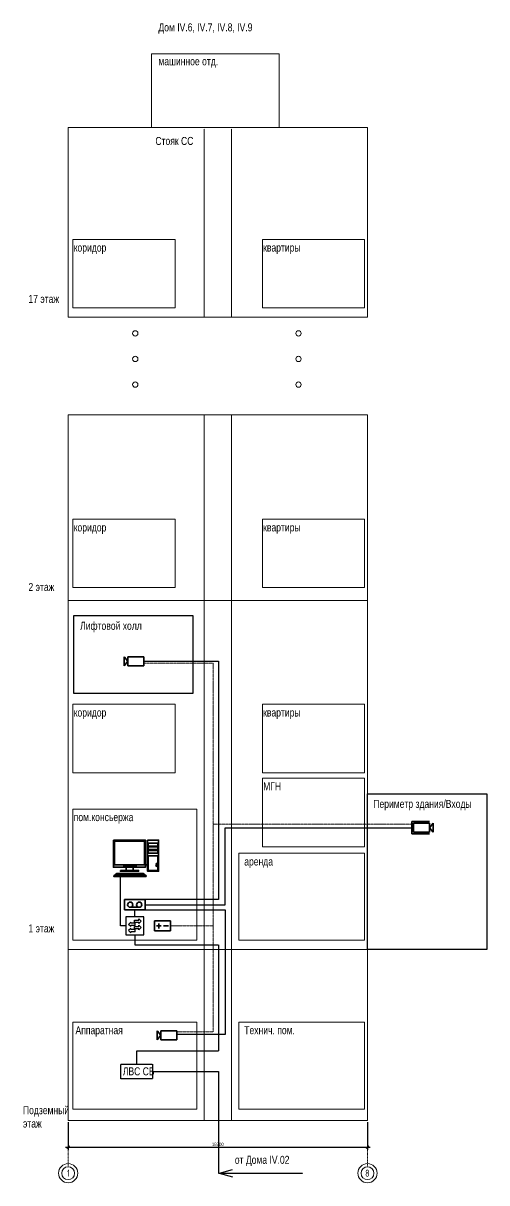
# Model space of a CAD drawing. Header units: millimetres. Extents: x 22492 to 271673, y 243 to 77571.
# Drawn here: x 146506 to 175470, y 5147 to 77571 of the extents above; entities that cross this region are included whole.
import ezdxf

# ---------------------------------------------------------------- set-up
doc = ezdxf.new("R2010")
doc.units = ezdxf.units.MM
doc.set_wipeout_variables(frame=1)
for name, pattern in [('CENTER2', [28.575, 19.05, -3.175, 3.175, -3.175]), ('DASHEDX2', [38.1, 25.4, -12.7]), ('разрез IV.6-9$0$DASHEDX2', [38.1, 25.4, -12.7]), ('разрез IV.6-9$0$Double Dashed', [10.936111, 5.291667, -2.116667, 1.411111, -2.116667])]:
    doc.linetypes.add(name, pattern=pattern)
for name, color, linetype, lineweight in [('Mp.E.LC.00.cable', 30, 'Continuous', 25), ('Mp.E.LC.00.Eq', 6, 'Continuous', 35), ('Mp.E.LC.00.Eq.wipeout', 171, 'Continuous', 0), ('Mp.E.LC.14.CCTV.Eq', 6, 'Continuous', 35), ('Mp.E.LC.TV.text', 4, 'Continuous', 15), ('разрез IV.6-9$0$Mp.XREF', 8, 'Continuous', 0)]:
    doc.layers.add(name, color=color, linetype=linetype, lineweight=lineweight)
doc.styles.add('1-100', font='Fokad_u.shx', dxfattribs={"width": 0.8, "height": 200})
doc.styles.add('разрез IV.6-9$0$1-100', font='Fokad_u.shx', dxfattribs={"width": 0.8, "height": 200})
doc.styles.add('разрез IV.6-9$0$GENERATED_STYLE_1', font='')
doc.styles.add('разрез IV.6-9$0$Mp.wo.dim', font='Fokad_u.shx', dxfattribs={"width": 0.8})
doc.styles.add('разрез IV.6-9$0$разрез домов!!$0$1-100', font='Fokad_u.shx', dxfattribs={"width": 0.8, "height": 200})
doc.styles.get('разрез IV.6-9$0$GENERATED_STYLE_1').set_extended_font_data('GOST 2.304 type A')
doc.dimstyles.new('разрез IV.6-9$0$1-100', dxfattribs={"dimtxt": 200, "dimasz": 160, "dimexe": 160, "dimexo": 100, "dimgap": 80, "dimtad": 1, "dimdec": 0, "dimrnd": 5, "dimdsep": 46, "dimtxsty": 'разрез IV.6-9$0$Mp.wo.dim', "dimblk": 'разрез IV.6-9$0$_Oblique', "dimcen": 250, "dimdle": 160, "dimclrt": 4, "dimadec": 0, "dimazin": 0, "dimtfac": 1, "dimtdec": 0, "dimtofl": 0, "dimtmove": 1, "dimatfit": 3, "dimfxl": 240, "dimtolj": 1, "dimarcsym": 0})

# ---------------------------------------------------------------- blocks, each defined once
blk = doc.blocks.new('разрез IV.6-9$0$_Oblique')
at = {"color": 0, "linetype": 'ByBlock', "lineweight": -2}
blk.add_line((-0.5, -0.5), (0.5, 0.5), dxfattribs=at)
blk = doc.blocks.new('*D6')
at = {"layer": 'Defpoints', "color": 0, "transparency": 16777216}
for p in [(149316, 9037), (168016, 9037), (168016, 7371)]:
    blk.add_point(p, dxfattribs=at)
at = {"layer": 'разрез IV.6-9$0$Mp.XREF', "color": 0, "lineweight": -2, "transparency": 16777216}
for p, q in [((149316, 8937), (149316, 7211)), ((168016, 8937), (168016, 7211)), ((149156, 7371), (168176, 7371))]:
    blk.add_line(p, q, dxfattribs=at)
at = {"layer": 'разрез IV.6-9$0$Mp.XREF', "color": 0, "lineweight": -2, "transparency": 16777216, "xscale": 160, "yscale": 160, "zscale": 160, "rotation": 180}
blk.add_blockref('разрез IV.6-9$0$_Oblique', (149316, 7371), dxfattribs=at)
at = {"layer": 'разрез IV.6-9$0$Mp.XREF', "color": 0, "lineweight": -2, "transparency": 16777216, "xscale": 160, "yscale": 160, "zscale": 160}
blk.add_blockref('разрез IV.6-9$0$_Oblique', (168016, 7371), dxfattribs=at)
at = {"layer": 'разрез IV.6-9$0$Mp.XREF', "color": 4, "transparency": 16777216, "insert": (158666, 7551), "char_height": 200, "attachment_point": 5, "style": 'разрез IV.6-9$0$Mp.wo.dim'}
blk.add_mtext('\\A1;18700', dxfattribs=at)

msp = doc.modelspace()

# ---------------------------------------------------------------- linework, layer by layer
at = {"ltscale": 200}
for p, q in [((154042, 21751.4), (152922, 21751.4)), ((152922, 21751.4), (152922, 20631.4)), ((154042, 20631.4), (154042, 21751.4)), ((153230, 21429.4), (153090, 21289)), ((153230, 21149.4), (153090, 21289)), ((153230, 21037.4), (153090, 20897)), ((153230, 21359.4), (153230, 21429.4)), ((153510, 21359.4), (153230, 21359.4)), ((153510, 21219.4), (153230, 21219.4)), ((153230, 21149.4), (153230, 21219.4)), ((153230, 20967.4), (153230, 21037.4)), ((153454, 21415.4), (153454, 21555.4)), ((153454, 21555.4), (153734, 21555.4)), ((153454, 21415.4), (153734, 21415.4)), ((153454, 21023.4), (153454, 21163.4)), ((153454, 21163.4), (153734, 21163.4)), ((153454, 21023.4), (153734, 21023.4)), ((153510, 21219.4), (153510, 21359.4)), ((153734, 21555.4), (153734, 21625.4)), ((153734, 21625.4), (153874, 21485)), ((153734, 21345.4), (153874, 21485)), ((153734, 21345.4), (153734, 21415.4)), ((153734, 21163.4), (153734, 21233.4)), ((153734, 21233.4), (153874, 21093)), ((153734, 20953.4), (153874, 21093)), ((153734, 20953.4), (153734, 21023.4)), ((152922, 20631.4), (154042, 20631.4)), ((153230, 20757.4), (153090, 20897)), ((153510, 20967.4), (153230, 20967.4)), ((153510, 20827.4), (153230, 20827.4)), ((153230, 20757.4), (153230, 20827.4)), ((153510, 20827.4), (153510, 20967.4))]:
    msp.add_line(p, q, dxfattribs=at)
at = {"color": 3}
for points in [[(149662.8, 40569), (157113.6, 40569), (157113.6, 35705.1), (149662.8, 35705.1)], [(168018.8, 29447), (175469.7, 29447), (175469.7, 19719.1), (168018.8, 19719.1)]]:
    msp.add_lwpolyline(points, close=True, dxfattribs=at)
at = {"layer": 'Mp.E.LC.00.cable', "color": 3, "linetype": 'DASHEDX2'}
for points in [[(153482, 21751.4), (153482, 22192)], [(153482, 20631.4), (153482, 20000.2), (158712.1, 20000.2), (158712.1, 13363.8), (153589.1, 13363.8), (153589.1, 12554.1)], [(154574.7, 12095.6), (158710.6, 12095.6), (158710.6, 5752.2), (163976.2, 5752.2)]]:
    msp.add_lwpolyline(points, dxfattribs=at)
at = {"layer": 'Mp.E.LC.00.cable'}
msp.add_lwpolyline([(154132, 22201.8), (159119.6, 22201.8), (159119.6, 14406.8), (156105.3, 14406.8)], dxfattribs=at)
at = {"layer": 'Mp.E.LC.00.cable', "color": 3, "linetype": 'DASHEDX2'}
msp.add_lwpolyline([(152603.5, 12554.1), (154574.7, 12554.1), (154574.7, 11637.2), (152603.5, 11637.2)], close=True, dxfattribs=at)
at = {"layer": 'Mp.E.LC.00.cable', "color": 3}
for points in [[(158765.4, 5749.8), (159591.4, 5985.4)], [(158753.2, 5746.3), (159579.3, 5510.7)]]:
    msp.add_lwpolyline(points, dxfattribs=at)
at = {"layer": 'Mp.E.LC.14.CCTV.Eq'}
for p, q in [((152809.2, 37439.5), (152809.2, 37995.9)), ((152809.2, 37995.9), (153037.2, 37719.7)), ((153037.2, 37719.7), (152809.2, 37439.5)), ((153037.2, 37438.6), (153037.2, 38000.8)), ((153037.2, 38000.8), (154037.2, 38000.8)), ((154037.2, 38000.8), (154037.2, 37438.6)), ((154037.2, 37438.6), (153037.2, 37438.6)), ((171883.9, 27703.4), (170792.3, 27703.4)), ((170792.3, 27703.4), (170792.3, 26946.4)), ((170883.4, 27044.1), (170883.4, 27606.3)), ((170883.4, 27606.3), (171883.4, 27606.3)), ((171883.4, 27606.3), (171883.4, 27044.1)), ((171883.4, 27325.2), (172111.4, 27605.4)), ((172111.4, 27605.4), (172111.4, 27049)), ((170792.3, 26946.4), (171883.9, 26946.4)), ((171883.4, 27044.1), (170883.4, 27044.1)), ((172111.4, 27049), (171883.4, 27325.2)), ((154132, 22842), (152832, 22842)), ((152832, 22842), (152832, 22192)), ((154132, 22192), (154132, 22842)), ((152832, 22192), (154132, 22192)), ((153190.6, 22354.5), (153755.4, 22354.5)), ((154877.3, 14085.4), (154877.3, 14641.8)), ((154877.3, 14641.8), (155105.3, 14365.6)), ((155105.3, 14084.5), (155105.3, 14646.7)), ((155105.3, 14646.7), (156105.3, 14646.7)), ((156105.3, 14646.7), (156105.3, 14084.5)), ((155105.3, 14365.6), (154877.3, 14085.4)), ((156105.3, 14084.5), (155105.3, 14084.5))]:
    msp.add_line(p, q, dxfattribs=at)
for centre, start, end in [((153190.6, 22517), 0, 180), ((153190.6, 22517), 180, 0), ((153755.4, 22517), 0, 180), ((153755.4, 22517), 180, 0)]:
    msp.add_arc(centre, 162.5, start, end, dxfattribs=at)
at = {"layer": 'Mp.E.LC.TV.text', "linetype": 'CENTER2'}
for points in [[(170792.3, 27549.3), (158383.4, 27549.3)], [(158383.4, 21191.4), (158383.4, 14585.2), (156105.3, 14585.2)]]:
    msp.add_lwpolyline(points, dxfattribs=at)
at = {"layer": 'разрез IV.6-9$0$Mp.XREF'}
for p, q in [((154524.3, 75662.3), (162490.2, 75662.3)), ((154524.3, 71062.3), (154524.3, 75662.3)), ((162490.2, 75662.3), (162490.2, 71062.3)), ((149315.7, 59202.2), (149315.7, 71062.3)), ((149315.7, 71062.3), (168015.7, 71062.3)), ((162490.2, 71062.3), (154524.3, 71062.3)), ((168015.7, 71062.3), (168015.7, 59202.2)), ((149617.3, 64070.1), (156006.2, 64070.1)), ((149617.3, 59795.5), (149617.3, 64070.1)), ((156006.2, 64070.1), (156006.2, 59795.5)), ((161449.5, 64070.1), (167838.3, 64070.1)), ((161449.5, 59795.5), (161449.5, 64070.1)), ((167838.3, 64070.1), (167838.3, 59795.5)), ((156006.2, 59795.5), (149617.3, 59795.5)), ((167838.3, 59795.5), (161449.5, 59795.5)), ((149315.7, 59202.2), (168015.7, 59202.2)), ((149315.7, 9037.3), (149315.7, 53116.7)), ((149315.7, 53116.7), (168015.7, 53116.7)), ((168015.7, 53116.7), (168015.7, 9037.3)), ((149617.3, 46593.2), (156006.2, 46593.2)), ((149617.3, 42318.5), (149617.3, 46593.2)), ((156006.2, 46593.2), (156006.2, 42318.5)), ((161449.5, 46593.2), (167838.3, 46593.2)), ((161449.5, 42318.5), (161449.5, 46593.2)), ((167838.3, 46593.2), (167838.3, 42318.5)), ((156006.2, 42318.5), (149617.3, 42318.5)), ((167838.3, 42318.5), (161449.5, 42318.5)), ((168015.7, 41505.4), (149315.7, 41505.4)), ((149617.3, 35031.7), (156006.2, 35031.7)), ((149617.3, 30757), (149617.3, 35031.7)), ((156006.2, 35031.7), (156006.2, 30757)), ((161449.5, 35031.7), (167838.3, 35031.7)), ((161449.5, 30757), (161449.5, 35031.7)), ((167838.3, 35031.7), (167838.3, 30757)), ((156006.2, 30757), (149617.3, 30757)), ((167838.3, 30757), (161449.5, 30757)), ((161449.5, 30408.9), (167838.3, 30408.9)), ((161449.5, 26134.2), (161449.5, 30408.9)), ((167838.3, 30408.9), (167838.3, 26134.2)), ((149617.3, 28479.9), (157346.7, 28479.9)), ((149617.3, 20304.8), (149617.3, 28479.9)), ((157346.7, 28479.9), (157346.7, 20304.8)), ((167838.3, 26134.2), (161449.5, 26134.2)), ((159984.8, 25730.2), (167838.3, 25730.2)), ((159984.8, 20304.8), (159984.8, 25730.2)), ((167838.3, 25730.2), (167838.3, 20304.8)), ((157346.7, 20304.8), (149617.3, 20304.8)), ((167838.3, 20304.8), (159984.8, 20304.8)), ((168015.7, 19719.9), (149315.7, 19719.9)), ((149617.3, 15172.2), (157346.7, 15172.2)), ((149617.3, 9746.8), (149617.3, 15172.2)), ((157346.7, 15172.2), (157346.7, 9746.8)), ((159984.8, 15172.2), (167838.3, 15172.2)), ((159984.8, 9746.8), (159984.8, 15172.2)), ((167838.3, 15172.2), (167838.3, 9746.8)), ((157346.7, 9746.8), (149617.3, 9746.8)), ((167838.3, 9746.8), (159984.8, 9746.8)), ((168015.7, 9037.3), (149315.7, 9037.3))]:
    msp.add_line(p, q, dxfattribs=at)
at = {"layer": 'разрез IV.6-9$0$Mp.XREF', "linetype": 'разрез IV.6-9$0$DASHEDX2'}
for p, q in [((157806.9, 59202.2), (157806.7, 70982.7)), ((159523.8, 59202.2), (159523.6, 70982.7)), ((157807.8, 9037.3), (157807, 53116.7)), ((159524.7, 9037.3), (159523.9, 53116.7))]:
    msp.add_line(p, q, dxfattribs=at)
at = {"layer": 'разрез IV.6-9$0$Mp.XREF', "linetype": 'разрез IV.6-9$0$Double Dashed'}
for p, q in [((149315.7, 7210.8), (149315.7, 6146.8)), ((168015.7, 7210.8), (168015.7, 6146.8))]:
    msp.add_line(p, q, dxfattribs=at)
at = {"layer": 'разрез IV.6-9$0$Mp.XREF'}
for centre in [(153506.8, 58199.5), (163704.1, 58199.5), (153506.8, 56599.5), (163704.1, 56599.5), (153506.8, 54999.5), (163704.1, 54999.5)]:
    msp.add_circle(centre, 166.9, dxfattribs=at)
at = {"layer": 'разрез IV.6-9$0$Mp.XREF', "linetype": 'Continuous'}
for centre, radius in [((149315.7, 5746.8), 600), ((149315.7, 5746.8), 400), ((168015.7, 5746.8), 600), ((168015.7, 5746.8), 400)]:
    msp.add_circle(centre, radius, dxfattribs=at)

# ---------------------------------------------------------------- texts
at = {"layer": 'Mp.E.LC.00.cable', "color": 3, "char_height": 500, "attachment_point": 1, "style": '1-100'}
for s, width, insert in [('Лифтовой холл', 3807.155, (150064.6, 40185.4)), ('Периметр здания/Входы', 6613.381, (168380.8, 29063.3)), ('от Дома IV.02', 6157.881, (159727.2, 6832))]:
    msp.add_mtext_dynamic_manual_height_columns(s, width=width, gutter_width=1000, heights=[0], dxfattribs=dict(at, insert=insert))
at = {"layer": 'Mp.E.LC.00.cable', "color": 3, "linetype": 'DASHEDX2', "insert": (152730.1, 12359), "char_height": 500, "attachment_point": 1, "style": '1-100'}
msp.add_mtext_dynamic_manual_height_columns('ЛВС СБ', width=4796.172, gutter_width=1000, heights=[0], dxfattribs=at)
at = {"layer": 'разрез IV.6-9$0$Mp.XREF', "width": 0.8}
for s, style, p in [('Дом IV.6, IV.7, IV.8, IV.9', 'разрез IV.6-9$0$разрез домов!!$0$1-100', (154954.6, 77063.4)), ('машинное отд.', 'разрез IV.6-9$0$разрез домов!!$0$1-100', (154954.6, 74942.5)), ('Стояк СС', 'разрез IV.6-9$0$1-100', (154765.6, 69966.3)), ('коридор', 'разрез IV.6-9$0$разрез домов!!$0$1-100', (149665.5, 63304.8)), ('квартиры', 'разрез IV.6-9$0$разрез домов!!$0$1-100', (161497.7, 63307.4)), ('17 этаж', 'разрез IV.6-9$0$разрез домов!!$0$1-100', (146833.9, 60101.4)), ('коридор', 'разрез IV.6-9$0$разрез домов!!$0$1-100', (149665.5, 45827.8)), ('квартиры', 'разрез IV.6-9$0$разрез домов!!$0$1-100', (161497.7, 45830.4)), ('2 этаж', 'разрез IV.6-9$0$разрез домов!!$0$1-100', (146833.9, 42109.3)), ('коридор', 'разрез IV.6-9$0$разрез домов!!$0$1-100', (149665.5, 34266.3)), ('квартиры', 'разрез IV.6-9$0$разрез домов!!$0$1-100', (161497.7, 34268.9)), ('МГН', 'разрез IV.6-9$0$разрез домов!!$0$1-100', (161497.7, 29664.3)), ('пом.консьержа', 'разрез IV.6-9$0$разрез домов!!$0$1-100', (149665.5, 27735.3)), ('аренда', 'разрез IV.6-9$0$разрез домов!!$0$1-100', (160316.2, 24964.9)), ('1 этаж', 'разрез IV.6-9$0$разрез домов!!$0$1-100', (146833.9, 20786.4)), ('Аппаратная', 'разрез IV.6-9$0$разрез домов!!$0$1-100', (149774.6, 14427.5)), ('Технич. пом.', 'разрез IV.6-9$0$разрез домов!!$0$1-100', (160316.2, 14427.5)), ('Подземный', 'разрез IV.6-9$0$разрез домов!!$0$1-100', (146492, 9432.2)), ('этаж', 'разрез IV.6-9$0$разрез домов!!$0$1-100', (146492, 8598.9))]:
    msp.add_text(s, height=500, dxfattribs=dict(at, style=style)).set_placement(p)
at = {"layer": 'разрез IV.6-9$0$Mp.XREF', "style": 'разрез IV.6-9$0$GENERATED_STYLE_1'}
for s, p in [('1', (149242.4, 5526.8)), ('8', (167869.1, 5526.8))]:
    msp.add_text(s, height=440, dxfattribs=at).set_placement(p)

# ---------------------------------------------------------------- dimensions: what is measured, and where the dimension line sits
at = {"layer": 'разрез IV.6-9$0$Mp.XREF'}
dim = msp.add_linear_dim(base=(168015.7, 7370.8), p1=(149315.7, 9037.3), p2=(168015.7, 9037.3), dimstyle='разрез IV.6-9$0$1-100', dxfattribs=at)
dim.commit()
dim.dimension.update_dxf_attribs({"geometry": '*D6', "text_midpoint": (158665.7, 7550.8)})

# ---------------------------------------------------------------- wipeouts: each hides what was drawn before it
msp.add_wipeout([(152147.1, 26551.4), (152147.1, 24283.2), (154961.6, 24283.2), (154961.6, 26551.4)]).dxf.layer = 'Mp.E.LC.00.Eq.wipeout'

# ---------------------------------------------------------------- next in the draw order: linework, layer by layer
at = {"layer": 'Mp.E.LC.00.cable'}
for points in [[(154037.2, 37719.7), (158712.1, 37719.7), (158712.1, 22832.2), (154132, 22832.2)], [(154132, 22517), (159119.6, 22517), (159119.6, 27324.9), (170792.3, 27324.9)]]:
    msp.add_lwpolyline(points, dxfattribs=at)
at = {"layer": 'Mp.E.LC.00.cable', "color": 3, "linetype": 'DASHEDX2'}
msp.add_lwpolyline([(152922, 21191.4), (152580.2, 21191.4), (152580.2, 24283.2)], dxfattribs=at)
at = {"layer": 'Mp.E.LC.00.Eq', "ltscale": 70}
msp.add_line((154147.1, 25008.8), (154279.7, 25008.8), dxfattribs=at)
at = {"layer": 'Mp.E.LC.00.Eq'}
for p, q in [((154183.9, 24328.1), (152168.9, 24328.1)), ((152456, 24436.6), (152379.9, 24336.6)), ((152458.3, 24436.6), (152382.2, 24336.6)), ((152554, 24436.3), (152508, 24336.4)), ((152556.7, 24436.3), (152510.7, 24336.4)), ((152649.3, 24436.1), (152620, 24336.6)), ((152651.8, 24436.1), (152622.5, 24336.6)), ((152749.2, 24435.9), (152739.7, 24345.1)), ((152751.8, 24435.9), (152742.3, 24345.1)), ((152856.3, 24437.6), (152854.1, 24345.1)), ((152858.8, 24437.6), (152856.6, 24345.1)), ((152963.2, 24437.6), (152961.2, 24345.1)), ((152965.7, 24437.6), (152963.7, 24345.1)), ((153070.1, 24436.4), (153070.1, 24345.1)), ((153073, 24436.4), (153073, 24345.1)), ((153179.4, 24436.4), (153179.4, 24336.6)), ((153182.3, 24436.4), (153182.3, 24336.6)), ((153289.4, 24338.6), (153286.3, 24437.1)), ((153292.3, 24338.6), (153289.2, 24437.1)), ((153398.3, 24336.8), (153393.2, 24437)), ((153400.3, 24336.8), (153395.2, 24437)), ((153487.5, 24435.9), (153497.8, 24335.4)), ((153489.5, 24435.9), (153499.7, 24335.4)), ((153580, 24436.4), (153595.7, 24336.4)), ((153581.9, 24436.4), (153597.7, 24336.4)), ((153764.7, 24435.8), (153820.9, 24336.7)), ((153766.6, 24435.8), (153822.8, 24336.7)), ((153847.4, 24435.8), (153920.1, 24336.7)), ((153849.2, 24435.8), (153922, 24336.7)), ((153928.3, 24435.8), (154025.2, 24336.1)), ((153929.8, 24435.8), (154026.7, 24336.1)), ((154183.9, 24328.1), (154005.5, 24462.4))]:
    msp.add_line(p, q, dxfattribs=at)
for points in [[(152147.1, 26551.4), (154147.1, 26551.4), (154147.1, 24859.5), (152147.1, 24859.5)], [(152168.9, 24328.1), (154185.3, 24328.1), (154185.3, 24283.2), (152168.9, 24283.2)], [(152239.2, 24345.1), (153708.7, 24345.1)], [(152241.2, 24346.7), (153708.1, 24346.7)], [(152264.5, 24363.5), (153701.8, 24363.5)], [(152266.5, 24365), (153701.2, 24365)], [(152288, 24381.8), (153694.8, 24381.8)], [(152290, 24383.4), (153694.2, 24383.4)], [(152312.3, 24399.9), (153687.9, 24399.9)], [(152314.3, 24401.5), (153687.3, 24401.5)], [(152335.7, 24418.3), (153680.9, 24418.3)], [(152338.1, 24419.8), (153680.3, 24419.8)], [(152339.6, 24418.3), (153680.9, 24418.3)], [(153699.4, 24419.9), (154021, 24419.9), (154021, 24419.9), (153699.4, 24419.9)], [(153700, 24418.3), (154023.2, 24418.3), (154023.2, 24418.3), (153700, 24418.3)], [(153706.6, 24401.5), (154046.2, 24401.5), (154046.2, 24401.5), (153706.6, 24401.5)], [(153707.2, 24399.9), (154048.4, 24399.9), (154048.4, 24399.9), (153707.2, 24399.9)], [(153713.7, 24383.4), (154071.1, 24383.4), (154071.1, 24383.4), (153713.7, 24383.4)], [(153714.4, 24381.8), (154073.3, 24381.8), (154073.3, 24381.8), (153714.4, 24381.8)], [(153721, 24365), (154096.4, 24365), (154096.4, 24365), (153721, 24365)], [(153721.6, 24363.5), (154098.1, 24363.5), (154098.1, 24363.5), (153721.6, 24363.5)], [(153728.2, 24346.7), (154121.6, 24346.7), (154121.6, 24346.7), (153728.2, 24346.7)], [(153728.8, 24345.1), (154123.8, 24345.1), (154123.8, 24345.1), (153728.8, 24345.1)]]:
    msp.add_lwpolyline(points, close=True, dxfattribs=at)
at = {"layer": 'Mp.E.LC.00.Eq', "ltscale": 70}
for points in [[(152205.7, 26477.9), (154088.4, 26477.9), (154088.4, 25012), (152205.7, 25012)], [(154279.7, 26546.7), (154961.6, 26546.7), (154961.6, 24601.4), (154279.7, 24601.4)], [(154314.7, 26362.5), (154926.7, 26362.5), (154926.7, 26181.7), (154314.7, 26181.7)], [(154314.7, 26134.5), (154926.7, 26134.5), (154926.7, 25953.8), (154314.7, 25953.8)], [(154314.1, 25572.8), (154927.9, 25572.8), (154927.9, 24654.1), (154314.1, 24654.1)], [(154314.7, 25906.6), (154926.7, 25906.6), (154926.7, 25725.8), (154314.7, 25725.8)], [(152578.1, 24660), (153716, 24660), (153716, 24601.4), (152578.1, 24601.4)], [(152937.3, 24859.4), (153377.2, 24859.4), (153377.2, 24660), (152937.3, 24660)], [(154808, 25093.5), (154873.3, 25093.5), (154873.3, 25062.8), (154808, 25062.8)]]:
    msp.add_lwpolyline(points, close=True, dxfattribs=at)
at = {"layer": 'Mp.E.LC.00.Eq'}
for points in [[(152168.9, 24328.1), (152347.3, 24462.4)], [(152228.3, 24336.6), (152360.2, 24436.6)], [(152228.3, 24336.6), (153712.1, 24336.5)], [(152347.3, 24462.4), (154005.5, 24462.4)], [(152360.2, 24436.6), (153674, 24436.3)], [(153674, 24436.3), (153712.1, 24336.3)], [(153692.9, 24436.3), (153732.2, 24336.6)], [(153692.9, 24436.3), (153998.5, 24436.3)], [(153732.2, 24336.6), (154135.4, 24336.6)], [(153998.5, 24436.3), (154135.6, 24336.5)], [(154005.5, 24462.4), (154183.9, 24328.1)]]:
    msp.add_lwpolyline(points, dxfattribs=at)
at = {"layer": 'Mp.E.LC.00.Eq', "ltscale": 70}
for centre, radius in [((152815.5, 24942.7), 33.3), ((152936.9, 24942.7), 33.3), ((153070.9, 24942.7), 27.7), ((153177.1, 24942.7), 27.7), ((153283.4, 24942.7), 27.7), ((153389.6, 24942.7), 27.7), ((153535.4, 24941), 28.9), ((154842.6, 24955.4), 46), ((154842.6, 24955.4), 36)]:
    msp.add_circle(centre, radius, dxfattribs=at)

# ---------------------------------------------------------------- next in the draw order: wipeouts: each hides what was drawn before it
msp.add_wipeout([(154706, 21499.1), (154706, 20883.7), (155706, 20883.7), (155706, 21499.1)]).dxf.layer = 'Mp.E.LC.00.Eq.wipeout'

# ---------------------------------------------------------------- next in the draw order: linework, layer by layer
at = {"layer": 'Mp.E.LC.00.Eq'}
for p, q in [((154706, 20883.7), (154706, 21499.1)), ((154706, 21499.1), (155706, 21499.1)), ((154826.4, 21191.4), (155134.1, 21191.4)), ((154980.2, 21345.2), (154980.2, 21037.5)), ((155585.7, 21191.4), (155278, 21191.4)), ((155706, 21499.1), (155706, 20883.7)), ((155706, 20883.7), (155706, 21191.4)), ((155706, 20883.7), (154706, 20883.7)), ((155206, 20883.7), (155706, 20883.7))]:
    msp.add_line(p, q, dxfattribs=at)
at = {"layer": 'Mp.E.LC.TV.text', "linetype": 'CENTER2'}
msp.add_lwpolyline([(154037.2, 37593.7), (158383.4, 37593.7), (158383.4, 21191.4), (155706, 21191.4)], dxfattribs=at)

doc.saveas('drawing.dxf')
